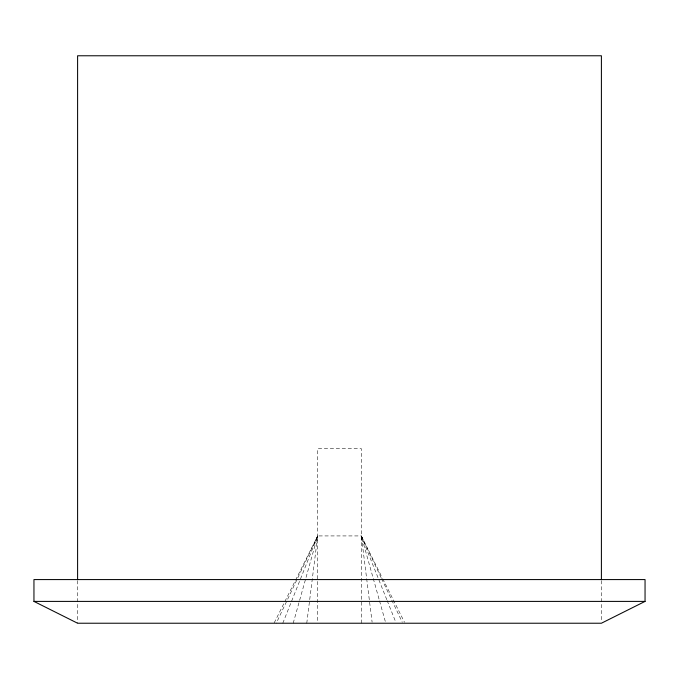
<?xml version="1.0" encoding="UTF-8"?>
<svg xmlns="http://www.w3.org/2000/svg" width="679" height="679" viewBox="0 0 679 679"><rect width="100%" height="100%" fill="white"/><g stroke="black" fill="none" stroke-linecap="round" stroke-linejoin="round"><path stroke-width="0.51" stroke-dasharray="3.4 2.55" d="M306.764 623.229L317.679 535.926L361.321 535.926L382.201 577.676M293.201 623.229L317.679 535.926L274.027 623.229M282.795 623.229L317.679 535.926L276.26 623.229M382.676 578.627L404.497 622.278M381.131 577.676L361.321 535.926L372.109 622.176M381.581 578.627L402.291 622.278M386.801 599.684L361.321 535.926L372.992 577.549M387.191 600.66L395.815 622.244M373.28 578.559L379.255 599.88M379.536 600.89L385.511 622.21M601.399 580.613L601.399 622.185M361.321 623.229L361.321 448.624L317.679 448.624L317.679 622.176M77.601 580.613L77.601 623.229"/><path stroke-width="1.02" d="M645.05 601.399L601.399 623.229L77.601 623.229L33.95 601.399L33.95 579.577L645.05 579.577L645.05 601.399L33.95 601.399M601.399 579.577L601.399 55.771L77.601 55.771L77.601 579.577"/></g></svg>
